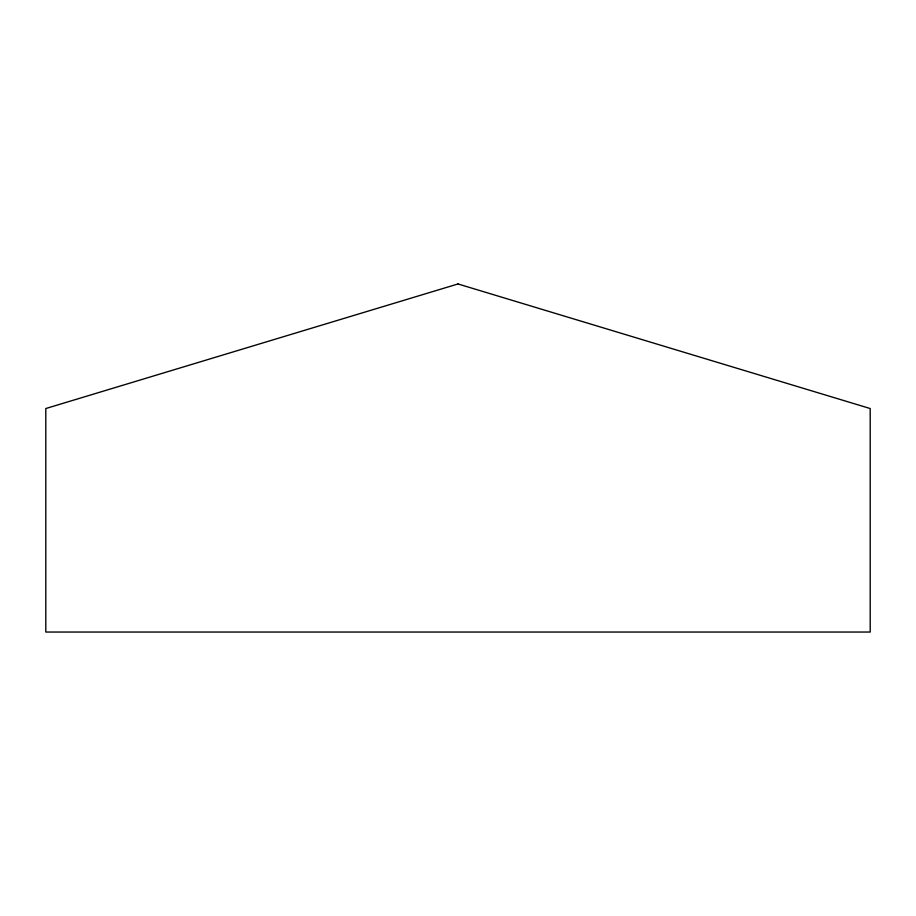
<?xml version="1.0" encoding="UTF-8"?>
<svg xmlns="http://www.w3.org/2000/svg" width="916" height="916" viewBox="0 0 916 916"><rect width="100%" height="100%" fill="white"/><g stroke="black" fill="none" stroke-linecap="round" stroke-linejoin="round"><path stroke-width="1.37" d="M458 283.96L45.8 408.536L45.8 632.04L870.2 632.04L870.2 408.536L458 283.96"/></g></svg>
